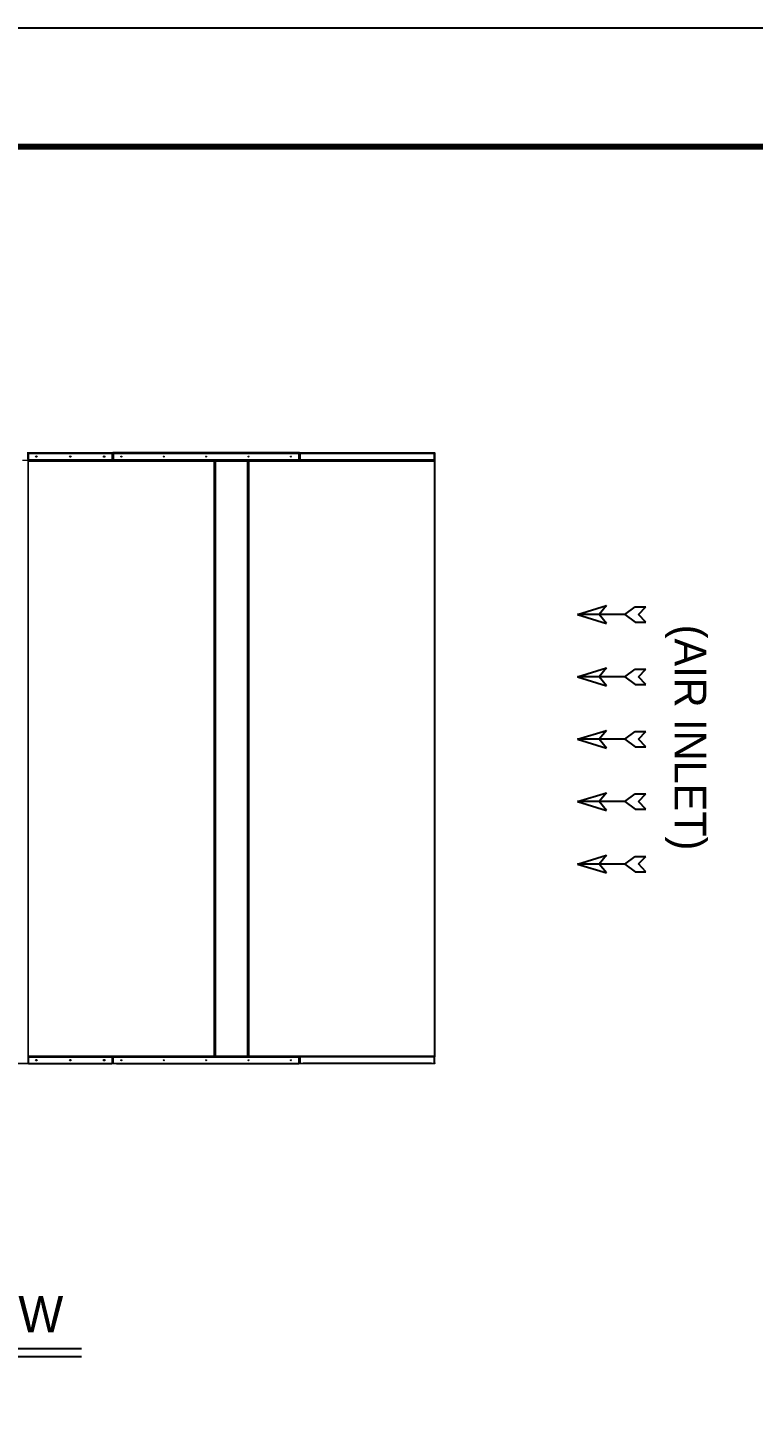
# Model space of a CAD drawing. Header units: millimetres. Extents: x -17070 to 52615, y -291348 to 41600.
# Drawn here: x 36308 to 40585, y 33432 to 41600 of the extents above; entities that cross this region are included whole.
import ezdxf
from ezdxf.enums import TextEntityAlignment as Align

# ---------------------------------------------------------------- set-up
doc = ezdxf.new("R2010")
doc.units = ezdxf.units.MM
for name, color, linetype in [('냉각탑_box', 1, 'Continuous'), ('냉각탑_dim', 1, 'Continuous'), ('냉각탑_form', 1, 'Continuous'), ('냉각탑_text', 3, 'Continuous')]:
    doc.layers.add(name, color=color, linetype=linetype)
doc.styles.add('돋움', font='Dotum.ttf')

# ---------------------------------------------------------------- blocks, each defined once
blk = doc.blocks.new('화살표 IN OUT')
at = {"layer": '냉각탑_dim'}
for p, q in [((-322.7, 43), (-383.9, 43)), ((-343.1, 0.5), (-383.9, 43)), ((-383.9, -43), (-343.1, 0.5)), ((-266.4, 0), (-322.7, 43)), ((-266.4, 0), (-322.7, -43)), ((-266.4, 0), (0, 0)), ((-163.5, 50), (-121.5, 0)), ((0, 0), (-163.5, 50)), ((-163.5, -50), (-121.5, 0)), ((0, 0), (-163.5, -50)), ((-322.7, -43), (-383.9, -43))]:
    blk.add_line(p, q, dxfattribs=at)
blk = doc.blocks.new('4')
at = {"color": 7, "lineweight": 20, "ltscale": 0.015372}
blk.add_line((36276.2, 39052.5), (36313.1, 39052.5), dxfattribs=at)
at = {"lineweight": 20}
for p, q in [((36304.4, 39096.5), (38706.6, 39096.5)), ((38705.1, 39096.5), (38706.6, 35496.5)), ((38706.6, 35496.5), (33307.9, 35496.5))]:
    blk.add_line(p, q, dxfattribs=at)
at = {"color": 7, "lineweight": 20, "ltscale": 0.015833}
for p, q in [((36307.7, 39057.3), (36307.7, 39095.3)), ((36307.7, 35535.7), (36307.7, 35497.7))]:
    blk.add_line(p, q, dxfattribs=at)
at = {"color": 7, "lineweight": 20, "ltscale": 0.001083}
for p, q in [((36309.7, 39095.3), (36312.3, 39095.3)), ((38707.7, 39095.3), (38705.1, 39095.3)), ((38707.7, 35497.7), (33307.9, 35497.7))]:
    blk.add_line(p, q, dxfattribs=at)
at = {"color": 7, "lineweight": 20, "ltscale": 0.00172}
blk.add_line((36309.7, 39091.1), (36309.7, 39095.3), dxfattribs=at)
at = {"color": 7, "lineweight": 20, "ltscale": 0.014667}
for p, q in [((36309.7, 39091.1), (36309.7, 39055.9)), ((36311.7, 39055.9), (36311.7, 39091.1)), ((36805.7, 39055.9), (36805.7, 39091.1)), ((36807.7, 39091.1), (36807.7, 39055.9)), ((36809.7, 39091.1), (36809.7, 39055.9)), ((36811.7, 39055.9), (36811.7, 39091.1)), ((37907.7, 39055.9), (37907.7, 39091.1)), ((37909.7, 39091.1), (37909.7, 39055.9)), ((37911.7, 39091.1), (37911.7, 39055.9)), ((37913.7, 39055.9), (37913.7, 39091.1)), ((38705.7, 39055.9), (38705.7, 39091.1)), ((38707.7, 39091.1), (38707.7, 39055.9)), ((36309.7, 35499.9), (36309.7, 35535.1)), ((36311.7, 35535.1), (36311.7, 35499.9)), ((36805.7, 35535.1), (36805.7, 35499.9)), ((36807.7, 35499.9), (36807.7, 35535.1)), ((36809.7, 35499.9), (36809.7, 35535.1)), ((36811.7, 35535.1), (36811.7, 35499.9)), ((37907.7, 35535.1), (37907.7, 35499.9)), ((37909.7, 35499.9), (37909.7, 35535.1)), ((37911.7, 35501.9), (37911.7, 35537.1)), ((37913.7, 35537.1), (37913.7, 35501.9)), ((38705.7, 35537.1), (38705.7, 35501.9)), ((38707.7, 35501.9), (38707.7, 35537.1))]:
    blk.add_line(p, q, dxfattribs=at)
at = {"color": 7, "lineweight": 20, "ltscale": 0.001387}
blk.add_line((36309.7, 39052.5), (36309.7, 39055.8), dxfattribs=at)
at = {"color": 7, "lineweight": 20, "ltscale": 0.000562932}
for p, q in [((36311.1, 39048.8), (36309.7, 39048.8)), ((37408.4, 39048.8), (37409.7, 39048.8)), ((37413.1, 39048.8), (37411.7, 39048.8)), ((37603.8, 39050.8), (37605.2, 39050.8)), ((37604.4, 39048.8), (37605.7, 39048.8)), ((37609.1, 39048.8), (37607.7, 39048.8)), ((38706.4, 39048.8), (38707.7, 39048.8)), ((36311.1, 35540.2), (36309.7, 35540.2)), ((37408.4, 35540.2), (37409.7, 35540.2)), ((37413.1, 35540.2), (37411.7, 35540.2)), ((37604.4, 35540.2), (37605.7, 35540.2)), ((37609.1, 35540.2), (37607.7, 35540.2)), ((38706.4, 35540.2), (38707.7, 35540.2))]:
    blk.add_line(p, q, dxfattribs=at)
at = {"color": 7, "lineweight": 20}
for p, q in [((36309.7, 35540.2), (36309.7, 39048.8)), ((36313.1, 35541.9), (36313.1, 39047.1)), ((37406.3, 35541.9), (37406.3, 39047.1)), ((37409.7, 35540.2), (37409.7, 39048.8)), ((37411.7, 39048.8), (37411.7, 35540.2)), ((37415.1, 39047.1), (37415.1, 35541.9)), ((37602.3, 39047.1), (37602.3, 35541.9)), ((37605.7, 39048.8), (37605.7, 35540.2)), ((37607.7, 39048.8), (37607.7, 35540.2)), ((37611.1, 39047.1), (37611.1, 35541.9)), ((38704.3, 39047.1), (38704.3, 35541.9)), ((38707.7, 39048.8), (38707.7, 35540.2))]:
    blk.add_line(p, q, dxfattribs=at)
at = {"color": 7, "lineweight": 20, "ltscale": 0.000448698}
for p, q in [((36311.1, 39053.1), (36311.7, 39054)), ((36806.4, 39053.1), (36805.7, 39054)), ((36811.1, 39053.1), (36811.7, 39054)), ((37908.4, 39053.1), (37907.7, 39054)), ((37913.1, 39053.1), (37913.7, 39054)), ((38706.4, 39053.1), (38705.7, 39054)), ((36311.1, 35537.8), (36311.7, 35536.9)), ((36806.4, 35537.8), (36805.7, 35536.9)), ((36811.1, 35537.8), (36811.7, 35536.9)), ((37908.4, 35537.8), (37907.7, 35536.9))]:
    blk.add_line(p, q, dxfattribs=at)
at = {"color": 7, "lineweight": 20, "ltscale": 0.000502197}
for p, q in [((36311.1, 39048.8), (36312.3, 39048.8)), ((37408.4, 39048.8), (37407.2, 39048.8)), ((37413.1, 39048.8), (37414.3, 39048.8)), ((37603.8, 39050.8), (37602.6, 39050.8)), ((37604.4, 39048.8), (37603.2, 39048.8)), ((37609.1, 39048.8), (37610.3, 39048.8)), ((38706.4, 39048.8), (38705.2, 39048.8)), ((36311.1, 35540.2), (36312.3, 35540.2)), ((37408.4, 35540.2), (37407.2, 35540.2)), ((37413.1, 35540.2), (37414.3, 35540.2)), ((37604.4, 35540.2), (37603.2, 35540.2))]:
    blk.add_line(p, q, dxfattribs=at)
at = {"color": 7, "lineweight": 20, "ltscale": 0.000375}
for p, q in [((36312.6, 39055.9), (36311.7, 39055.9)), ((36312.6, 39055.9), (36311.7, 39055.9)), ((36312.6, 39050.5), (36311.7, 39050.5)), ((36804.8, 39055.9), (36805.7, 39055.9)), ((36804.8, 39055.9), (36805.7, 39055.9)), ((36812.6, 39055.9), (36811.7, 39055.9)), ((36812.6, 39055.9), (36811.7, 39055.9)), ((37406.8, 39050.5), (37407.7, 39050.5)), ((37414.6, 39050.5), (37413.7, 39050.5)), ((37602.8, 39050.5), (37603.7, 39050.5)), ((37610.6, 39050.5), (37609.7, 39050.5)), ((37906.8, 39055.9), (37907.7, 39055.9)), ((37906.8, 39055.9), (37907.7, 39055.9)), ((37914.6, 39055.9), (37913.7, 39055.9)), ((37914.6, 39055.9), (37913.7, 39055.9)), ((38704.8, 39055.9), (38705.7, 39055.9)), ((38704.8, 39055.9), (38705.7, 39055.9)), ((38704.8, 39050.5), (38705.7, 39050.5)), ((37411, 37899.6), (37411, 37900.5)), ((37411, 37865.4), (37411, 37864.5)), ((37411, 36727.6), (37411, 36728.5)), ((37411, 36693.4), (37411, 36692.5)), ((36312.6, 35538.5), (36311.7, 35538.5)), ((36312.6, 35535.1), (36311.7, 35535.1)), ((36804.8, 35535.1), (36805.7, 35535.1)), ((36812.6, 35535.1), (36811.7, 35535.1)), ((37406.8, 35538.5), (37407.7, 35538.5)), ((37414.6, 35538.5), (37413.7, 35538.5)), ((37602.8, 35538.5), (37603.7, 35538.5)), ((37610.6, 35538.5), (37609.7, 35538.5)), ((37906.8, 35535.1), (37907.7, 35535.1)), ((37914.6, 35537.1), (37913.7, 35537.1)), ((38704.8, 35537.1), (38705.7, 35537.1))]:
    blk.add_line(p, q, dxfattribs=at)
at = {"color": 7, "lineweight": 20, "ltscale": 0.001002}
for p, q in [((36311.7, 39053.5), (36311.7, 39055.9)), ((36805.7, 39053.5), (36805.7, 39055.9)), ((36811.7, 39053.5), (36811.7, 39055.9)), ((37907.7, 39053.5), (37907.7, 39055.9)), ((37913.7, 39053.5), (37913.7, 39055.9)), ((38705.7, 39053.5), (38705.7, 39055.9)), ((36311.7, 35537.5), (36311.7, 35535.1)), ((36805.7, 35537.5), (36805.7, 35535.1)), ((36811.7, 35537.5), (36811.7, 35535.1)), ((37907.7, 35537.5), (37907.7, 35535.1)), ((37913.7, 35539.5), (37913.7, 35537.1)), ((38705.7, 35539.5), (38705.7, 35537.1))]:
    blk.add_line(p, q, dxfattribs=at)
at = {"color": 7, "lineweight": 20, "ltscale": 0.000414929}
for p, q in [((36311.7, 39049.5), (36311.7, 39050.5)), ((37407.7, 39049.5), (37407.7, 39050.5)), ((37413.7, 39049.5), (37413.7, 39050.5)), ((37603.2, 39051.5), (37603.2, 39052.5)), ((37603.7, 39049.5), (37603.7, 39050.5)), ((37609.7, 39049.5), (37609.7, 39050.5)), ((38705.7, 39049.5), (38705.7, 39050.5)), ((36311.7, 35539.5), (36311.7, 35538.5)), ((37407.7, 35539.5), (37407.7, 35538.5)), ((37413.7, 35539.5), (37413.7, 35538.5)), ((37603.7, 35539.5), (37603.7, 35538.5)), ((37609.7, 35539.5), (37609.7, 35538.5))]:
    blk.add_line(p, q, dxfattribs=at)
at = {"color": 7, "lineweight": 20, "ltscale": 0.000293404}
for p, q in [((36311.7, 39049.5), (36311.7, 39048.8)), ((37407.7, 39049.5), (37407.7, 39048.8)), ((37413.7, 39049.5), (37413.7, 39048.8)), ((37603.2, 39051.5), (37603.2, 39050.8)), ((37603.7, 39049.5), (37603.7, 39048.8)), ((37609.7, 39049.5), (37609.7, 39048.8)), ((38705.7, 39049.5), (38705.7, 39048.8)), ((36311.7, 35539.5), (36311.7, 35540.2)), ((37407.7, 35539.5), (37407.7, 35540.2)), ((37413.7, 35539.5), (37413.7, 35540.2)), ((37603.7, 35539.5), (37603.7, 35540.2)), ((37609.7, 35539.5), (37609.7, 35540.2)), ((38705.7, 35539.5), (38705.7, 35540.2))]:
    blk.add_line(p, q, dxfattribs=at)
at = {"color": 7, "lineweight": 20, "ltscale": 0.000873136}
blk.add_line((36312.3, 39094.4), (36312.3, 39096.5), dxfattribs=at)
at = {"color": 7, "lineweight": 20, "ltscale": 0.015146}
blk.add_line((36312.3, 39092.2), (36312.3, 39055.9), dxfattribs=at)
at = {"color": 7, "lineweight": 20, "ltscale": 4.00539e-05}
blk.add_line((36312.3, 39052.6), (36312.3, 39052.5), dxfattribs=at)
at = {"color": 7, "lineweight": 20, "ltscale": 0.01525}
for p, q in [((36312.6, 39092.5), (36312.6, 39055.9)), ((36804.8, 39055.9), (36804.8, 39092.5)), ((36812.6, 39092.5), (36812.6, 39055.9)), ((37906.8, 39055.9), (37906.8, 39092.5)), ((37914.6, 39092.5), (37914.6, 39055.9)), ((38704.8, 39055.9), (38704.8, 39092.5)), ((36312.6, 35498.5), (36312.6, 35535.1)), ((36804.8, 35535.1), (36804.8, 35498.5)), ((36812.6, 35498.5), (36812.6, 35535.1)), ((37906.8, 35535.1), (37906.8, 35498.5)), ((37914.6, 35500.5), (37914.6, 35537.1)), ((38704.8, 35537.1), (38704.8, 35500.5))]:
    blk.add_line(p, q, dxfattribs=at)
at = {"color": 7, "lineweight": 20, "ltscale": 0.007958}
for p, q in [((36312.6, 39092.5), (36331.7, 39092.5)), ((36785.7, 39092.5), (36804.8, 39092.5)), ((36812.6, 39092.5), (36831.7, 39092.5)), ((37887.7, 39092.5), (37906.8, 39092.5)), ((37914.6, 39092.5), (37933.7, 39092.5)), ((38685.7, 39092.5), (38704.8, 39092.5)), ((36312.6, 35498.5), (36331.7, 35498.5)), ((36785.7, 35498.5), (36804.8, 35498.5)), ((36812.6, 35498.5), (36831.7, 35498.5)), ((37887.7, 35498.5), (37906.8, 35498.5)), ((37914.6, 35500.5), (37933.7, 35500.5)), ((38685.7, 35500.5), (38704.8, 35500.5))]:
    blk.add_line(p, q, dxfattribs=at)
at = {"color": 7, "lineweight": 20, "ltscale": 0.205083}
for p, q in [((36312.6, 39055.9), (36804.8, 39055.9)), ((36312.6, 35535.1), (36804.8, 35535.1))]:
    blk.add_line(p, q, dxfattribs=at)
at = {"color": 7, "lineweight": 20, "ltscale": 0.455917}
for p, q in [((36312.6, 39050.5), (37406.8, 39050.5)), ((36812.6, 39055.9), (37906.8, 39055.9)), ((37610.6, 39050.5), (38704.8, 39050.5)), ((37406.8, 35538.5), (36312.6, 35538.5)), ((36812.6, 35535.1), (37906.8, 35535.1))]:
    blk.add_line(p, q, dxfattribs=at)
at = {"color": 7, "lineweight": 20, "ltscale": 0.006917}
for p, q in [((36313.1, 39094.5), (36329.7, 39094.5)), ((36313.1, 39092.5), (36329.7, 39092.5)), ((36787.7, 39094.5), (36804.3, 39094.5)), ((36787.7, 39092.5), (36804.3, 39092.5)), ((36829.7, 39094.5), (36813.1, 39094.5)), ((36829.7, 39092.5), (36813.1, 39092.5)), ((37889.7, 39094.5), (37906.3, 39094.5)), ((37889.7, 39092.5), (37906.3, 39092.5)), ((37915.1, 39094.5), (37931.7, 39094.5)), ((37915.1, 39092.5), (37931.7, 39092.5)), ((38687.7, 39094.5), (38704.3, 39094.5)), ((38687.7, 39092.5), (38704.3, 39092.5)), ((36313.1, 35496.5), (36329.7, 35496.5)), ((36787.7, 35496.5), (36804.3, 35496.5)), ((36829.7, 35496.5), (36813.1, 35496.5)), ((37889.7, 35496.5), (37906.3, 35496.5)), ((37915.1, 35498.5), (37931.7, 35498.5)), ((38687.7, 35498.5), (38704.3, 35498.5))]:
    blk.add_line(p, q, dxfattribs=at)
at = {"color": 7, "lineweight": 20, "ltscale": 0.204667}
for p, q in [((36313.1, 39052.5), (36804.3, 39052.5)), ((36313.1, 35538.5), (36804.3, 35538.5))]:
    blk.add_line(p, q, dxfattribs=at)
at = {"color": 7, "lineweight": 20, "ltscale": 0.4555}
for p, q in [((36313.1, 39047.1), (37406.3, 39047.1)), ((36813.1, 39052.5), (37906.3, 39052.5)), ((37611.1, 39047.1), (38704.3, 39047.1)), ((37406.3, 35541.9), (36313.1, 35541.9)), ((36813.1, 35538.5), (37906.3, 35538.5)), ((38704.3, 35541.9), (37611.1, 35541.9))]:
    blk.add_line(p, q, dxfattribs=at)
at = {"color": 7, "lineweight": 20, "ltscale": 0.000833333}
for p, q in [((36329.7, 39094.5), (36329.7, 39092.5)), ((36623.6, 39052.5), (36623.6, 39050.5)), ((36679.6, 39050.5), (36679.6, 39052.5)), ((36785.7, 39094.5), (36785.7, 39092.5)), ((36785.7, 39094.5), (36785.7, 39092.5)), ((36787.7, 39094.5), (36787.7, 39092.5)), ((36829.7, 39094.5), (36829.7, 39092.5)), ((37273.5, 39052.5), (37273.5, 39050.5)), ((37276.8, 39050.5), (37276.8, 39052.5)), ((37605.2, 39050.8), (37605.2, 39048.8)), ((37887.7, 39094.5), (37887.7, 39092.5)), ((37887.7, 39094.5), (37887.7, 39092.5)), ((37889.7, 39094.5), (37889.7, 39092.5)), ((37931.7, 39094.5), (37931.7, 39092.5)), ((38650.1, 39052.5), (38650.1, 39050.5)), ((38685.7, 39094.5), (38685.7, 39092.5)), ((38685.7, 39094.5), (38685.7, 39092.5)), ((38687.7, 39094.5), (38687.7, 39092.5)), ((37409.7, 38806.5), (37411.7, 38806.5)), ((37605.7, 38806.5), (37607.7, 38806.5)), ((37409.7, 38779.9), (37411.7, 38779.9)), ((37409.7, 38778.5), (37411.7, 38778.5)), ((37411.7, 38778.5), (37409.7, 38778.5)), ((37411.7, 38776.5), (37409.7, 38776.5)), ((37411.7, 38775.1), (37409.7, 38775.1)), ((37605.7, 38779.9), (37607.7, 38779.9)), ((37607.7, 38778.5), (37605.7, 38778.5)), ((37607.7, 38776.5), (37605.7, 38776.5)), ((37607.7, 38775.4), (37605.7, 38775.4)), ((37607.7, 38772.6), (37605.7, 38772.6)), ((37605.7, 38770.6), (37607.7, 38770.6)), ((37605.7, 38769), (37607.7, 38769)), ((37607.7, 38767.8), (37605.7, 38767.8)), ((37409.7, 38161.9), (37411.7, 38161.9)), ((37411.7, 38160.5), (37409.7, 38160.5)), ((37411.7, 38158.5), (37409.7, 38158.5)), ((37409.7, 38156.5), (37411.7, 38156.5)), ((37409.7, 38154.5), (37411.7, 38154.5)), ((37411.7, 38153.1), (37409.7, 38153.1)), ((37605.7, 38173.8), (37607.7, 38173.8)), ((37605.7, 38156.5), (37607.7, 38156.5)), ((37605.7, 38154.5), (37607.7, 38154.5)), ((37607.7, 38153.1), (37605.7, 38153.1)), ((37411.7, 38126.5), (37409.7, 38126.5)), ((37607.7, 38126.5), (37605.7, 38126.5)), ((37409.7, 37943.5), (37411.7, 37943.5)), ((37411.7, 37906.9), (37409.7, 37906.9)), ((37411.7, 37905.5), (37409.7, 37905.5)), ((37605.7, 37943.5), (37607.7, 37943.5)), ((37607.7, 37906.9), (37605.7, 37906.9)), ((37607.7, 37905.5), (37605.7, 37905.5)), ((37607.7, 37902.5), (37605.7, 37902.5)), ((37411.7, 37862.5), (37409.7, 37862.5)), ((37411.7, 37860.9), (37409.7, 37860.9)), ((37411.7, 37858.9), (37409.7, 37858.9)), ((37411.7, 37855.5), (37409.7, 37855.5)), ((37409.7, 37854.1), (37411.7, 37854.1)), ((37607.7, 37900.5), (37605.7, 37900.5)), ((37607.7, 37899.6), (37605.7, 37899.6)), ((37605.7, 37865.4), (37607.7, 37865.4)), ((37607.7, 37864.5), (37605.7, 37864.5)), ((37607.7, 37862.5), (37605.7, 37862.5)), ((37607.7, 37862.5), (37605.7, 37862.5)), ((37607.7, 37860.9), (37605.7, 37860.9)), ((37607.7, 37858.9), (37605.7, 37858.9)), ((37607.7, 37855.5), (37605.7, 37855.5)), ((37605.7, 37854.1), (37607.7, 37854.1)), ((37411.7, 37817.5), (37409.7, 37817.5)), ((37607.7, 37817.5), (37605.7, 37817.5)), ((37409.7, 37634.5), (37411.7, 37634.5)), ((37409.7, 37607.9), (37411.7, 37607.9)), ((37409.7, 37606.5), (37411.7, 37606.5)), ((37411.7, 37606.5), (37409.7, 37606.5)), ((37411.7, 37604.5), (37409.7, 37604.5)), ((37411.7, 37603.1), (37409.7, 37603.1)), ((37605.7, 37634.5), (37607.7, 37634.5)), ((37605.7, 37607.9), (37607.7, 37607.9)), ((37607.7, 37606.5), (37605.7, 37606.5)), ((37607.7, 37604.6), (37605.7, 37604.6)), ((37607.7, 37604.5), (37605.7, 37604.5)), ((37605.7, 37602.6), (37607.7, 37602.6)), ((37605.7, 37601), (37607.7, 37601)), ((37607.7, 37599.8), (37605.7, 37599.8)), ((37605.7, 37005.8), (37607.7, 37005.8)), ((37409.7, 36989.9), (37411.7, 36989.9)), ((37411.7, 36988.5), (37409.7, 36988.5)), ((37411.7, 36986.5), (37409.7, 36986.5)), ((37409.7, 36984.5), (37411.7, 36984.5)), ((37409.7, 36982.5), (37411.7, 36982.5)), ((37411.7, 36981.1), (37409.7, 36981.1)), ((37411.7, 36954.5), (37409.7, 36954.5)), ((37607.7, 36985.8), (37605.7, 36985.8)), ((37605.7, 36984.5), (37607.7, 36984.5)), ((37605.7, 36982.5), (37607.7, 36982.5)), ((37607.7, 36981.1), (37605.7, 36981.1)), ((37607.7, 36954.5), (37605.7, 36954.5)), ((37409.7, 36771.5), (37411.7, 36771.5)), ((37605.7, 36771.5), (37607.7, 36771.5)), ((37411.7, 36734.9), (37409.7, 36734.9)), ((37411.7, 36733.5), (37409.7, 36733.5)), ((37411.7, 36690.5), (37409.7, 36690.5)), ((37411.7, 36688.9), (37409.7, 36688.9)), ((37411.7, 36686.9), (37409.7, 36686.9)), ((37411.7, 36683.5), (37409.7, 36683.5)), ((37409.7, 36682.1), (37411.7, 36682.1)), ((37607.7, 36734.9), (37605.7, 36734.9)), ((37607.7, 36733.5), (37605.7, 36733.5)), ((37607.7, 36730.5), (37605.7, 36730.5)), ((37607.7, 36728.5), (37605.7, 36728.5)), ((37607.7, 36727.6), (37605.7, 36727.6)), ((37605.7, 36693.4), (37607.7, 36693.4)), ((37607.7, 36692.5), (37605.7, 36692.5)), ((37607.7, 36690.5), (37605.7, 36690.5)), ((37607.7, 36690.5), (37605.7, 36690.5)), ((37607.7, 36688.9), (37605.7, 36688.9)), ((37607.7, 36686.9), (37605.7, 36686.9)), ((37607.7, 36683.5), (37605.7, 36683.5)), ((37605.7, 36682.1), (37607.7, 36682.1)), ((37411.7, 36645.5), (37409.7, 36645.5)), ((37607.7, 36645.5), (37605.7, 36645.5)), ((37409.7, 36462.5), (37411.7, 36462.5)), ((37409.7, 36435.9), (37411.7, 36435.9)), ((37409.7, 36434.5), (37411.7, 36434.5)), ((37411.7, 36434.5), (37409.7, 36434.5)), ((37411.7, 36432.5), (37409.7, 36432.5)), ((37411.7, 36431.1), (37409.7, 36431.1)), ((37605.7, 36462.5), (37607.7, 36462.5)), ((37605.7, 36435.9), (37607.7, 36435.9)), ((37607.7, 36435.6), (37605.7, 36435.6)), ((37607.7, 36434.5), (37605.7, 36434.5)), ((37607.7, 36432.5), (37605.7, 36432.5)), ((37605.7, 36432), (37607.7, 36432)), ((37607.7, 36430.8), (37605.7, 36430.8)), ((37409.7, 35817.9), (37411.7, 35817.9)), ((37411.7, 35816.5), (37409.7, 35816.5)), ((37411.7, 35814.5), (37409.7, 35814.5)), ((37409.7, 35812.5), (37411.7, 35812.5)), ((37409.7, 35810.5), (37411.7, 35810.5)), ((37411.7, 35809.1), (37409.7, 35809.1)), ((37411.7, 35782.5), (37409.7, 35782.5)), ((37605.7, 35836.8), (37607.7, 35836.8)), ((37607.7, 35816.8), (37605.7, 35816.8)), ((37605.7, 35812.5), (37607.7, 35812.5)), ((37605.7, 35810.5), (37607.7, 35810.5)), ((37607.7, 35809.1), (37605.7, 35809.1)), ((37607.7, 35782.5), (37605.7, 35782.5)), ((37411.7, 35543.9), (37409.7, 35543.9)), ((37411.7, 35540.5), (37409.7, 35540.5)), ((37605.7, 35543.5), (37607.7, 35543.5)), ((36329.7, 35496.5), (36329.7, 35498.5)), ((36785.7, 35496.5), (36785.7, 35498.5)), ((36785.7, 35496.5), (36785.7, 35498.5)), ((36787.7, 35496.5), (36787.7, 35498.5)), ((36829.7, 35496.5), (36829.7, 35498.5)), ((37887.7, 35496.5), (37887.7, 35498.5)), ((37887.7, 35496.5), (37887.7, 35498.5)), ((37889.7, 35496.5), (37889.7, 35498.5)), ((37931.7, 35498.5), (37931.7, 35500.5)), ((38685.7, 35498.5), (38685.7, 35500.5)), ((38685.7, 35498.5), (38685.7, 35500.5)), ((38687.7, 35498.5), (38687.7, 35500.5))]:
    blk.add_line(p, q, dxfattribs=at)
at = {"color": 7, "lineweight": 20, "ltscale": 0.000834351}
blk.add_line((36329.7, 39093.3), (36331.7, 39093.3), dxfattribs=at)
at = {"color": 7, "lineweight": 20, "ltscale": 0.000834357}
blk.add_line((36329.7, 39092.5), (36331.7, 39092.5), dxfattribs=at)
at = {"color": 7, "lineweight": 20, "ltscale": 0.189167}
for p, q in [((36331.7, 39094.5), (36785.7, 39094.5)), ((36331.7, 39094.5), (36785.7, 39094.5)), ((36331.7, 39091.1), (36785.7, 39091.1)), ((36331.7, 35499.9), (36785.7, 35499.9)), ((36331.7, 35496.5), (36785.7, 35496.5))]:
    blk.add_line(p, q, dxfattribs=at)
at = {"color": 7, "lineweight": 20, "ltscale": 0.001417}
for p, q in [((36331.7, 39094.5), (36331.7, 39091.1)), ((36831.7, 39094.5), (36831.7, 39091.1)), ((37933.7, 39094.5), (37933.7, 39091.1)), ((36331.7, 35496.5), (36331.7, 35499.9)), ((36831.7, 35496.5), (36831.7, 35499.9)), ((37933.7, 35498.5), (37933.7, 35501.9))]:
    blk.add_line(p, q, dxfattribs=at)
at = {"color": 7, "lineweight": 20, "ltscale": 0.000583333}
for p, q in [((36331.7, 39092.5), (36331.7, 39091.1)), ((36785.7, 39091.1), (36785.7, 39092.5)), ((36831.7, 39092.5), (36831.7, 39091.1)), ((37887.7, 39091.1), (37887.7, 39092.5)), ((37933.7, 39092.5), (37933.7, 39091.1)), ((38685.7, 39091.1), (38685.7, 39092.5)), ((36331.7, 35498.5), (36331.7, 35499.9)), ((36785.7, 35499.9), (36785.7, 35498.5)), ((36831.7, 35498.5), (36831.7, 35499.9)), ((37887.7, 35499.9), (37887.7, 35498.5)), ((37933.7, 35500.5), (37933.7, 35501.9)), ((38685.7, 35501.9), (38685.7, 35500.5))]:
    blk.add_line(p, q, dxfattribs=at)
at = {"color": 7, "lineweight": 20, "ltscale": 0.000199275}
blk.add_line((36723.5, 39050.8), (36723.1, 39050.5), dxfattribs=at)
at = {"color": 7, "lineweight": 20, "ltscale": 0.000369598}
blk.add_line((36723.3, 39051.5), (36723.9, 39050.8), dxfattribs=at)
at = {"color": 7, "lineweight": 20, "ltscale": 0.001228}
blk.add_line((36723.5, 39050.8), (36726.5, 39050.8), dxfattribs=at)
at = {"color": 7, "lineweight": 20, "ltscale": 0.000708333}
blk.add_line((36725.2, 39052.5), (36725.2, 39050.8), dxfattribs=at)
at = {"color": 7, "lineweight": 20, "ltscale": 0.000125566}
blk.add_line((36726.5, 39050.8), (36726.5, 39050.5), dxfattribs=at)
at = {"color": 7, "lineweight": 20, "ltscale": 1.86596e-06}
blk.add_line((36727, 39050.8), (36727, 39050.8), dxfattribs=at)
at = {"color": 7, "lineweight": 20, "ltscale": 0.00022498}
blk.add_line((36727, 39050.8), (36727.5, 39050.8), dxfattribs=at)
at = {"color": 7, "lineweight": 20, "ltscale": 0.000832315}
blk.add_line((36785.7, 39093.3), (36787.7, 39093.3), dxfattribs=at)
at = {"color": 7, "lineweight": 20, "ltscale": 0.00083231}
blk.add_line((36785.7, 39092.5), (36787.7, 39092.5), dxfattribs=at)
at = {"color": 7, "lineweight": 20, "ltscale": 0.003628}
blk.add_line((36804.4, 39052.5), (36813.1, 39052.5), dxfattribs=at)
at = {"color": 7, "lineweight": 20, "ltscale": 0.015212}
for p, q in [((36804.8, 39092.4), (36804.8, 39055.9)), ((37906.8, 39092.4), (37906.8, 39055.9)), ((38704.8, 39092.4), (38704.8, 39055.9)), ((36804.8, 35498.5), (36804.8, 35535.1)), ((37906.8, 35498.5), (37906.8, 35535.1)), ((38704.8, 35500.5), (38704.8, 35537.1))]:
    blk.add_line(p, q, dxfattribs=at)
at = {"color": 7, "lineweight": 20, "ltscale": 0.001506}
blk.add_line((36806.9, 39093.3), (36810.5, 39093.3), dxfattribs=at)
at = {"color": 7, "lineweight": 20, "ltscale": 0.459167}
blk.add_line((37910.7, 39096.5), (36808.7, 39096.5), dxfattribs=at)
at = {"color": 7, "lineweight": 20, "ltscale": 0.000374999}
for p, q in [((36812.6, 39089.1), (36811.7, 39089.1)), ((36812.6, 35501.9), (36811.7, 35501.9))]:
    blk.add_line(p, q, dxfattribs=at)
at = {"color": 7, "lineweight": 20, "ltscale": 0.000375519}
blk.add_line((36812.6, 39055.9), (36811.7, 39055.9), dxfattribs=at)
at = {"color": 7, "lineweight": 20, "ltscale": 0.000833847}
blk.add_line((36829.7, 39093.3), (36831.7, 39093.3), dxfattribs=at)
at = {"color": 7, "lineweight": 20, "ltscale": 0.000833853}
blk.add_line((36829.7, 39092.5), (36831.7, 39092.5), dxfattribs=at)
at = {"color": 7, "lineweight": 20, "ltscale": 0.037104}
blk.add_line((36920.8, 39094.5), (36831.7, 39094.5), dxfattribs=at)
at = {"color": 7, "lineweight": 20, "ltscale": 0.44}
for p, q in [((36831.7, 39094.5), (37887.7, 39094.5)), ((36831.7, 39091.1), (37887.7, 39091.1)), ((36831.7, 35499.9), (37887.7, 35499.9)), ((36831.7, 35496.5), (37887.7, 35496.5))]:
    blk.add_line(p, q, dxfattribs=at)
at = {"color": 7, "lineweight": 20, "ltscale": 0.004146}
blk.add_line((36920.8, 39094.5), (36930.7, 39094.5), dxfattribs=at)
at = {"color": 7, "lineweight": 20, "ltscale": 0.004167}
blk.add_line((36930.7, 39094.5), (36940.7, 39094.5), dxfattribs=at)
at = {"color": 7, "lineweight": 20, "ltscale": 0.394604}
blk.add_line((37887.7, 39094.5), (36940.7, 39094.5), dxfattribs=at)
at = {"color": 7, "lineweight": 20, "ltscale": 0.0025}
blk.add_line((37407.7, 39049.1), (37413.7, 39049.1), dxfattribs=at)
at = {"color": 7, "lineweight": 20, "ltscale": 0.078417}
for p, q in [((37414.6, 39050.5), (37602.8, 39050.5)), ((37602.8, 35538.5), (37414.6, 35538.5))]:
    blk.add_line(p, q, dxfattribs=at)
at = {"color": 7, "lineweight": 20, "ltscale": 0.078}
for p, q in [((37415.1, 39047.1), (37602.3, 39047.1)), ((37602.3, 35541.9), (37415.1, 35541.9))]:
    blk.add_line(p, q, dxfattribs=at)
at = {"color": 7, "lineweight": 20, "ltscale": 0.014417}
for p, q in [((37544.1, 39046.9), (37509.5, 39046.9)), ((37509.5, 35542.1), (37544.1, 35542.1))]:
    blk.add_line(p, q, dxfattribs=at)
at = {"color": 7, "lineweight": 20, "ltscale": 0.001905}
blk.add_line((37609.7, 39049.5), (37605.2, 39049.5), dxfattribs=at)
at = {"color": 7, "lineweight": 20, "ltscale": 0.000832819}
blk.add_line((37887.7, 39093.3), (37889.7, 39093.3), dxfattribs=at)
at = {"color": 7, "lineweight": 20, "ltscale": 0.000832814}
blk.add_line((37887.7, 39092.5), (37889.7, 39092.5), dxfattribs=at)
at = {"color": 7, "lineweight": 20, "ltscale": 0.000375001}
for p, q in [((37907.7, 39089.1), (37906.8, 39089.1)), ((37907.7, 35501.9), (37906.8, 35501.9))]:
    blk.add_line(p, q, dxfattribs=at)
at = {"color": 7, "lineweight": 20, "ltscale": 0.000374481}
blk.add_line((37907.7, 39055.9), (37906.8, 39055.9), dxfattribs=at)
at = {"color": 7, "lineweight": 20, "ltscale": 0.001508}
blk.add_line((37908.9, 39093.3), (37912.5, 39093.3), dxfattribs=at)
at = {"color": 7, "lineweight": 20, "ltscale": 0.32925}
for p, q in [((37914.6, 39055.9), (38704.8, 39055.9)), ((37914.6, 35537.1), (38704.8, 35537.1))]:
    blk.add_line(p, q, dxfattribs=at)
at = {"color": 7, "lineweight": 20, "ltscale": 0.328833}
blk.add_line((37915.1, 39052.5), (38704.3, 39052.5), dxfattribs=at)
at = {"color": 7, "lineweight": 20, "ltscale": 0.000833959}
blk.add_line((37931.7, 39093.3), (37933.7, 39093.3), dxfattribs=at)
at = {"color": 7, "lineweight": 20, "ltscale": 0.000833964}
blk.add_line((37931.7, 39092.5), (37933.7, 39092.5), dxfattribs=at)
at = {"color": 7, "lineweight": 20, "ltscale": 0.000832956}
blk.add_line((37933.1, 39050.5), (37933.1, 39052.5), dxfattribs=at)
at = {"color": 7, "lineweight": 20, "ltscale": 0.313333}
for p, q in [((37933.7, 39094.5), (38685.7, 39094.5)), ((37933.7, 39091.1), (38685.7, 39091.1)), ((37933.7, 35501.9), (38685.7, 35501.9)), ((37933.7, 35498.5), (38685.7, 35498.5))]:
    blk.add_line(p, q, dxfattribs=at)
at = {"color": 7, "lineweight": 20, "ltscale": 0.000832693}
blk.add_line((38685.7, 39093.3), (38687.7, 39093.3), dxfattribs=at)
at = {"color": 7, "lineweight": 20, "ltscale": 0.000832687}
blk.add_line((38685.7, 39092.5), (38687.7, 39092.5), dxfattribs=at)
at = {"color": 7, "lineweight": 20, "ltscale": 0.000872667}
blk.add_line((38705.1, 39094.4), (38705.1, 39096.5), dxfattribs=at)
at = {"color": 7, "lineweight": 20, "ltscale": 0.015148}
blk.add_line((38705.1, 39092.2), (38705.1, 39055.9), dxfattribs=at)
at = {"color": 7, "lineweight": 20, "ltscale": 0.000873628}
blk.add_line((38705.1, 39052.6), (38705.1, 39050.5), dxfattribs=at)
at = {"color": 7, "lineweight": 20, "ltscale": 0.000414952}
blk.add_line((38706.7, 39049.5), (38706, 39048.8), dxfattribs=at)
at = {"color": 7, "lineweight": 20, "ltscale": 0.001669}
blk.add_line((38707.7, 39095.3), (38707.7, 39091.3), dxfattribs=at)
at = {"color": 7, "lineweight": 20, "ltscale": 0.002879}
blk.add_line((38707.7, 39055.7), (38707.7, 39048.8), dxfattribs=at)
at = {"color": 7, "lineweight": 20, "ltscale": 5.94511e-06}
blk.add_line((38707.7, 39047.1), (38707.7, 39047.1), dxfattribs=at)
at = {"color": 7, "lineweight": 20, "ltscale": 8.50581e-06}
blk.add_line((38707.7, 39047.1), (38707.7, 39047.1), dxfattribs=at)
at = {"color": 7, "lineweight": 20, "ltscale": 1.00793e-05}
for p, q in [((38707.7, 39047.1), (38707.7, 39047.1)), ((38707.7, 35541.8), (38707.7, 35541.9))]:
    blk.add_line(p, q, dxfattribs=at)
at = {"color": 7, "lineweight": 20, "ltscale": 0.000833717}
for p, q in [((37605.7, 38890.4), (37607.7, 38890.4)), ((37605.7, 38885.2), (37607.7, 38885.2)), ((37605.7, 38812.6), (37607.7, 38812.6)), ((37605.7, 37644.6), (37607.7, 37644.6)), ((37605.7, 36475.6), (37607.7, 36475.6)), ((37605.7, 35712.2), (37607.7, 35712.2)), ((37605.7, 35707), (37607.7, 35707))]:
    blk.add_line(p, q, dxfattribs=at)
at = {"color": 7, "lineweight": 20, "ltscale": 0.000833723}
for p, q in [((37605.7, 38121.8), (37607.7, 38121.8)), ((37605.7, 36463.6), (37607.7, 36463.6))]:
    blk.add_line(p, q, dxfattribs=at)
at = {"color": 7, "lineweight": 20, "ltscale": 0.000542151}
for p, q in [((37411, 37902.5), (37409.7, 37902.5)), ((37411, 37900.5), (37409.7, 37900.5)), ((37411, 37899.6), (37409.7, 37899.6)), ((37409.7, 37865.4), (37411, 37865.4)), ((37411, 37864.5), (37409.7, 37864.5)), ((37411, 37862.5), (37409.7, 37862.5)), ((37411, 36730.5), (37409.7, 36730.5)), ((37411, 36728.5), (37409.7, 36728.5)), ((37411, 36727.6), (37409.7, 36727.6)), ((37409.7, 36693.4), (37411, 36693.4)), ((37411, 36692.5), (37409.7, 36692.5)), ((37411, 36690.5), (37409.7, 36690.5))]:
    blk.add_line(p, q, dxfattribs=at)
at = {"color": 7, "lineweight": 20, "ltscale": 0.000291559}
for p, q in [((37411.7, 37900.5), (37411, 37900.5)), ((37411.7, 37864.5), (37411, 37864.5)), ((37411.7, 36728.5), (37411, 36728.5)), ((37411.7, 36692.5), (37411, 36692.5))]:
    blk.add_line(p, q, dxfattribs=at)
at = {"color": 7, "lineweight": 20, "ltscale": 0.01425}
for p, q in [((37411, 37865.4), (37411, 37899.6)), ((37411, 36693.4), (37411, 36727.6))]:
    blk.add_line(p, q, dxfattribs=at)
at = {"color": 7, "lineweight": 20, "ltscale": 0.000833304}
blk.add_line((37605.7, 36953.8), (37607.7, 36953.8), dxfattribs=at)
at = {"color": 7, "lineweight": 20, "ltscale": 0.002042}
blk.add_line((36309.7, 35535.3), (36309.7, 35540.2), dxfattribs=at)
at = {"color": 7, "lineweight": 20, "ltscale": 3.82162e-05}
blk.add_line((36312.3, 35538.4), (36312.3, 35538.5), dxfattribs=at)
at = {"color": 7, "lineweight": 20, "ltscale": 0.01475}
blk.add_line((36312.3, 35499.7), (36312.3, 35535.1), dxfattribs=at)
at = {"color": 7, "lineweight": 20, "ltscale": 7.29161e-06}
blk.add_line((36813.1, 35538.5), (36813.1, 35538.5), dxfattribs=at)
at = {"color": 7, "lineweight": 20, "ltscale": 0.125586}
blk.add_line((37912, 35538.5), (37610.6, 35538.5), dxfattribs=at)
at = {"color": 7, "lineweight": 20, "ltscale": 0.015145}
blk.add_line((38705.1, 35500.7), (38705.1, 35537.1), dxfattribs=at)
at = {"color": 7, "lineweight": 20, "ltscale": 0.000452155}
blk.add_line((38706.4, 35539.8), (38705.7, 35538.9), dxfattribs=at)
at = {"color": 7, "lineweight": 20, "ltscale": 0.000150117}
blk.add_line((38707.6, 35538.8), (38707.3, 35538.8), dxfattribs=at)
at = {"color": 7, "lineweight": 20, "ltscale": 5.94551e-06}
blk.add_line((38707.7, 35541.8), (38707.7, 35541.9), dxfattribs=at)
at = {"color": 7, "lineweight": 20, "ltscale": 2.11226e-05}
blk.add_line((38707.7, 35541.8), (38707.7, 35541.9), dxfattribs=at)
at = {"color": 7, "lineweight": 20, "ltscale": 8.50584e-06}
blk.add_line((38707.7, 35541.8), (38707.7, 35541.9), dxfattribs=at)
at = {"color": 7, "lineweight": 20, "ltscale": 0.001291}
blk.add_line((38707.7, 35540.2), (38707.7, 35537.1), dxfattribs=at)
at = {"color": 7, "lineweight": 20, "ltscale": 0.000834932}
blk.add_line((36309.7, 35497.7), (36309.7, 35499.7), dxfattribs=at)
at = {"color": 7, "lineweight": 20, "ltscale": 0.000334372}
blk.add_line((36309.7, 35497.7), (36310.5, 35497.7), dxfattribs=at)
at = {"color": 7, "lineweight": 20, "ltscale": 0.00039683}
blk.add_line((36312.3, 35499.7), (36312.3, 35498.7), dxfattribs=at)
at = {"color": 7, "lineweight": 20, "ltscale": 0.000121692}
blk.add_line((36312.6, 35499.7), (36312.3, 35499.7), dxfattribs=at)
at = {"color": 7, "lineweight": 20, "ltscale": 0.000370023}
blk.add_line((36805.7, 35499.7), (36804.8, 35499.7), dxfattribs=at)
at = {"color": 7, "lineweight": 20, "ltscale": 0.000838255}
blk.add_line((36809.7, 35499.7), (36807.7, 35499.7), dxfattribs=at)
at = {"color": 7, "lineweight": 20, "ltscale": 0.001175}
blk.add_line((37912.5, 35499.7), (37909.7, 35499.7), dxfattribs=at)
at = {"color": 7, "lineweight": 20, "ltscale": 0.000834358}
blk.add_line((37933.7, 35499.7), (37931.7, 35499.7), dxfattribs=at)
at = {"color": 7, "lineweight": 20, "ltscale": 0.000833334}
blk.add_line((38687.7, 35499.7), (38685.7, 35499.7), dxfattribs=at)
at = {"color": 7, "lineweight": 20, "ltscale": 0.001749}
blk.add_line((38707.7, 35501.9), (38707.7, 35497.7), dxfattribs=at)
at = {"color": 7, "lineweight": 20}
for centre, radius in [((36358.7, 39073.5), 4.5), ((36558.7, 39073.5), 4.5), ((36758.7, 39073.5), 4.5), ((36859.7, 39073.5), 3), ((37109.7, 39073.5), 3), ((37359.7, 39073.5), 3), ((37609.7, 39073.5), 3), ((37859.7, 39073.5), 3), ((36358.7, 35517.5), 4.5), ((36558.7, 35517.5), 4.5), ((36758.7, 35517.5), 4.5), ((36859.7, 35517.5), 3), ((37109.7, 35517.5), 3), ((37359.7, 35517.5), 3), ((37609.7, 35517.5), 3), ((37859.7, 35517.5), 3)]:
    blk.add_circle(centre, radius, dxfattribs=at)
for centre, radius, start, end in [((36313.1, 39091.1), 3.4, 90, 180), ((36313.1, 39055.9), 3.4, 180, 270), ((36314.9, 39093.3), 5.2, 142.01407, 157.38029), ((36313.1, 39091.1), 1.4, 110.92489, 180), ((36358.7, 39077.5), 3, 191.40744, 348.58775), ((36558.7, 39077.5), 3, 191.40744, 348.58775), ((36726.5, 39047.5), 5.1, 128.95892, 144.51621), ((36730.9, 39050.6), 3.36, 164.70023, 182.02538), ((36758.7, 39077.5), 3, 191.40744, 348.58775), ((36804.3, 39091.1), 3.4, 0, 90), ((36804.3, 39055.9), 3.4, 270, 0), ((36804.3, 39091.1), 1.4, 0, 69.07522), ((36813.1, 39091.1), 3.4, 90, 180), ((36813.1, 39055.9), 3.4, 180, 270), ((36813.1, 39091.1), 1.4, 110.92489, 180), ((37611.6, 39045.3), 10.4, 144.13871, 150.68172), ((37595.8, 39059.1), 11.5, 311.84253, 314.02788), ((37906.3, 39091.1), 3.4, 0, 90), ((37906.3, 39055.9), 3.4, 270, 0), ((37906.3, 39091.1), 1.4, 0, 69.07522), ((37915.1, 39091.1), 3.4, 90, 180), ((37915.1, 39055.9), 3.4, 180, 270), ((37915.1, 39091.1), 1.4, 110.92489, 180), ((38704.3, 39091.1), 3.4, 0, 90), ((38704.3, 39055.9), 3.4, 270, 0), ((38704.3, 39047.1), 3.4, 89.76553, 90), ((38704.3, 39091.1), 1.4, 0, 69.07522), ((38704.3, 39047.1), 3.4, 29.99998, 65.68426), ((38702.5, 39093.3), 5.2, 22.61971, 37.98593), ((38702.5, 39093.3), 5.2, 0, 0.128), ((38702.5, 39028.7), 5.2, 359.19744, 0), ((37411, 37899.1), 3.4, 78.13887, 90), ((37411, 37865.9), 3.4, 270, 281.86113), ((37411, 36727.1), 3.4, 78.13887, 90), ((37411, 36693.9), 3.4, 270, 281.86113), ((36313.1, 35535.1), 3.4, 90, 180), ((36804.3, 35535.1), 3.4, 0, 90), ((36813.1, 35535.1), 3.4, 90, 180), ((37906.3, 35535.1), 3.4, 0, 90), ((37915.1, 35537.1), 3.4, 127.05895, 180), ((38704.3, 35537.1), 3.4, 0, 65.77669), ((38653.7, 35541.9), 54, 356.67697, 358.16376), ((38702.5, 35564.3), 5.2, 0, 2.65182), ((36313.1, 35499.9), 3.4, 180, 270), ((36314.9, 35499.7), 5.2, 202.62002, 217.97819), ((36313.1, 35499.9), 1.4, 180, 249.07511), ((36357.7, 35515.5), 3, 305.72337, 181.54892), ((36804.3, 35499.9), 3.4, 270, 0), ((36804.3, 35499.9), 1.4, 290.92478, 0), ((36813.1, 35499.9), 3.4, 180, 270), ((36813.1, 35499.9), 1.4, 180, 249.07511), ((37906.3, 35499.9), 3.4, 270, 0), ((37906.3, 35499.9), 1.4, 290.92478, 0), ((37907.7, 35515.5), 3, 311.66994, 48.39279), ((37915.1, 35501.9), 3.4, 180, 270), ((37915.1, 35501.9), 1.4, 180, 249.07511), ((38704.3, 35501.9), 3.4, 270, 0), ((38704.3, 35501.9), 1.4, 290.92478, 0), ((38702.5, 35499.7), 5.2, 322.02181, 337.37998), ((38702.5, 35499.7), 5.2, 359.872, 0)]:
    blk.add_arc(centre, radius, start, end, dxfattribs=at)
for centre, start_param, end_param in [((36725.2, 39049.1), 3.155398, 3.926988), ((36729.5, 39049.1), 3.155404, 3.926988), ((37273.5, 39049.1), 3.152904, 4.287828)]:
    blk.add_ellipse(centre, major_axis=(0, -3.4), ratio=0.766044, start_param=start_param, end_param=end_param, dxfattribs=at)
for points in [[(36311.1, 39048.8), (36311.4, 39048.4), (36311.8, 39048.1), (36312.3, 39047.7), (36312.7, 39047.4), (36313.1, 39047.1)], [(36311.7, 39049.5), (36312, 39049.1), (36312.3, 39048.6), (36312.6, 39048.1), (36312.9, 39047.6), (36313.1, 39047.1)], [(37407.7, 39049.5), (37407.4, 39049.1), (37407.2, 39048.6), (37406.9, 39048.1), (37406.6, 39047.6), (37406.3, 39047.1)], [(37408.4, 39048.8), (37408, 39048.4), (37407.6, 39048.1), (37407.2, 39047.7), (37406.8, 39047.4), (37406.3, 39047.1)], [(37413.1, 39048.8), (37413.4, 39048.4), (37413.8, 39048.1), (37414.3, 39047.7), (37414.7, 39047.4), (37415.1, 39047.1)], [(37413.7, 39049.5), (37414, 39049.1), (37414.3, 39048.6), (37414.6, 39048.1), (37414.9, 39047.6), (37415.1, 39047.1)], [(37603.7, 39049.5), (37603.4, 39049.1), (37603.2, 39048.6), (37602.9, 39048.1), (37602.6, 39047.6), (37602.3, 39047.1)], [(37604.4, 39048.8), (37604, 39048.4), (37603.6, 39048.1), (37603.2, 39047.7), (37602.8, 39047.4), (37602.3, 39047.1)], [(37609.1, 39048.8), (37609.4, 39048.4), (37609.8, 39048.1), (37610.3, 39047.7), (37610.7, 39047.4), (37611.1, 39047.1)], [(37609.7, 39049.5), (37610, 39049.1), (37610.3, 39048.6), (37610.6, 39048.1), (37610.9, 39047.6), (37611.1, 39047.1)], [(38705.7, 39049.5), (38705.4, 39049.1), (38705.2, 39048.6), (38704.9, 39048.1), (38704.6, 39047.6), (38704.3, 39047.1)], [(38706.4, 39048.8), (38706, 39048.4), (38705.6, 39048.1), (38705.2, 39047.7), (38704.8, 39047.4), (38704.3, 39047.1)], [(36311.1, 35540.2), (36311.4, 35540.5), (36311.8, 35540.8), (36312.3, 35541.2), (36312.7, 35541.5), (36313.1, 35541.9)], [(36311.7, 35539.5), (36312, 35539.8), (36312.3, 35540.3), (36312.6, 35540.8), (36312.9, 35541.3), (36313.1, 35541.9)], [(37407.7, 35539.5), (37407.4, 35539.8), (37407.2, 35540.3), (37406.9, 35540.8), (37406.6, 35541.3), (37406.3, 35541.9)], [(37408.4, 35540.2), (37408, 35540.5), (37407.6, 35540.8), (37407.2, 35541.2), (37406.8, 35541.5), (37406.3, 35541.9)], [(37413.1, 35540.2), (37413.4, 35540.5), (37413.8, 35540.8), (37414.3, 35541.2), (37414.7, 35541.5), (37415.1, 35541.9)], [(37413.7, 35539.5), (37414, 35539.8), (37414.3, 35540.3), (37414.6, 35540.8), (37414.9, 35541.3), (37415.1, 35541.9)], [(37604.4, 35540.2), (37604, 35540.5), (37603.6, 35540.8), (37603.2, 35541.2), (37602.8, 35541.5), (37602.3, 35541.9)], [(37603.7, 35539.5), (37603.4, 35539.8), (37603.2, 35540.3), (37602.9, 35540.8), (37602.6, 35541.3), (37602.3, 35541.9)], [(37609.1, 35540.2), (37609.4, 35540.5), (37609.8, 35540.8), (37610.3, 35541.2), (37610.7, 35541.5), (37611.1, 35541.9)], [(37609.7, 35539.5), (37610, 35539.8), (37610.3, 35540.3), (37610.6, 35540.8), (37610.9, 35541.3), (37611.1, 35541.9)], [(38705.7, 35539.5), (38705.4, 35539.8), (38705.2, 35540.3), (38704.9, 35540.8), (38704.6, 35541.3), (38704.3, 35541.9)], [(38706.4, 35540.2), (38706, 35540.5), (38705.6, 35540.8), (38705.2, 35541.2), (38704.8, 35541.5), (38704.3, 35541.9)]]:
    blk.add_open_spline(points, degree=5, dxfattribs=at)
for points in [[(36311.7, 39053.5), (36312, 39053.1), (36312.2, 39052.8), (36312.5, 39052.6), (36312.8, 39052.5), (36313, 39052.5), (36313.1, 39052.5), (36313.1, 39052.5), (36313.1, 39052.5)], [(36805.7, 39053.5), (36805.5, 39053.1), (36805.2, 39052.8), (36805, 39052.6), (36804.7, 39052.5), (36804.4, 39052.5), (36804.4, 39052.5), (36804.4, 39052.5), (36804.3, 39052.5)], [(36811.7, 39053.5), (36812, 39053.1), (36812.2, 39052.8), (36812.5, 39052.6), (36812.8, 39052.5), (36813, 39052.5), (36813.1, 39052.5), (36813.1, 39052.5), (36813.1, 39052.5)], [(37907.7, 39053.5), (37907.5, 39053.1), (37907.2, 39052.8), (37907, 39052.6), (37906.7, 39052.5), (37906.4, 39052.5), (37906.4, 39052.5), (37906.4, 39052.5), (37906.3, 39052.5)], [(37913.7, 39053.5), (37914, 39053.1), (37914.2, 39052.8), (37914.5, 39052.6), (37914.8, 39052.5), (37915.1, 39052.5), (37915.1, 39052.5), (37915.1, 39052.5), (37915.1, 39052.5)], [(38705.7, 39053.5), (38705.5, 39053.1), (38705.2, 39052.8), (38705, 39052.6), (38704.7, 39052.5), (38704.4, 39052.5), (38704.4, 39052.5), (38704.4, 39052.5), (38704.3, 39052.5)], [(36311.7, 35537.5), (36312, 35537.8), (36312.2, 35538.1), (36312.5, 35538.3), (36312.8, 35538.4), (36313, 35538.5), (36313.1, 35538.5), (36313.1, 35538.5), (36313.1, 35538.5)], [(36805.7, 35537.5), (36805.5, 35537.8), (36805.2, 35538.1), (36805, 35538.3), (36804.7, 35538.4), (36804.4, 35538.5), (36804.4, 35538.5), (36804.4, 35538.5), (36804.3, 35538.5)], [(36811.7, 35537.5), (36812, 35537.8), (36812.2, 35538.1), (36812.5, 35538.3), (36812.8, 35538.4), (36813, 35538.5), (36813.1, 35538.5), (36813.1, 35538.5), (36813.1, 35538.5)], [(37907.7, 35537.5), (37907.5, 35537.8), (37907.2, 35538.1), (37907, 35538.3), (37906.7, 35538.4), (37906.4, 35538.5), (37906.4, 35538.5), (37906.4, 35538.5), (37906.3, 35538.5)]]:
    blk.add_open_spline(points, degree=5, knots=[0, 0, 0, 0, 0, 0, 4.644554, 4.644554, 4.644554, 5.125492, 5.125492, 5.125492, 5.125492, 5.125492, 5.125492], dxfattribs=at)

msp = doc.modelspace()

# ---------------------------------------------------------------- linework, layer by layer
at = {"layer": 'Defpoints'}
msp.add_lwpolyline([(23208.1, 41599.8), (52615.3, 41599.8), (52615.3, 20804.7), (23208.1, 20804.7)], close=True, dxfattribs=at)
at = {"layer": '냉각탑_box'}
for p, q in [((35001.1, 33818.6), (36624.4, 33818.6)), ((35001.1, 33771.9), (36624.4, 33771.9))]:
    msp.add_line(p, q, dxfattribs=at)
at = {"layer": '냉각탑_form', "const_width": 35}
msp.add_lwpolyline([(23908.3, 40899.7), (23908.3, 21504.9), (51915.1, 21504.9), (51915.1, 40899.7)], close=True, dxfattribs=at)

# ---------------------------------------------------------------- block references
msp.add_blockref('4', (0, 0))
at = {"layer": '냉각탑_dim', "xscale": -1.04999997375291, "yscale": 1.04999997374806, "zscale": 1.04999997375}
for p in [(39549.3, 38143.2), (39549.3, 37775.7), (39549.3, 37408.2), (39549.3, 37040.7), (39549.3, 36673.2)]:
    msp.add_blockref('화살표 IN OUT', p, dxfattribs=at)

# ---------------------------------------------------------------- texts
at = {"layer": '냉각탑_text', "style": '돋움'}
msp.add_text('(AIR INLET)', height=186.667, rotation=270, dxfattribs=at).set_placement((40215.1, 37418.2), align=Align.MIDDLE_CENTER)
msp.add_text('TOP VIEW', height=214.63, dxfattribs=at).set_placement((35831, 34020.8), align=Align.MIDDLE_CENTER)

doc.saveas('drawing.dxf')
